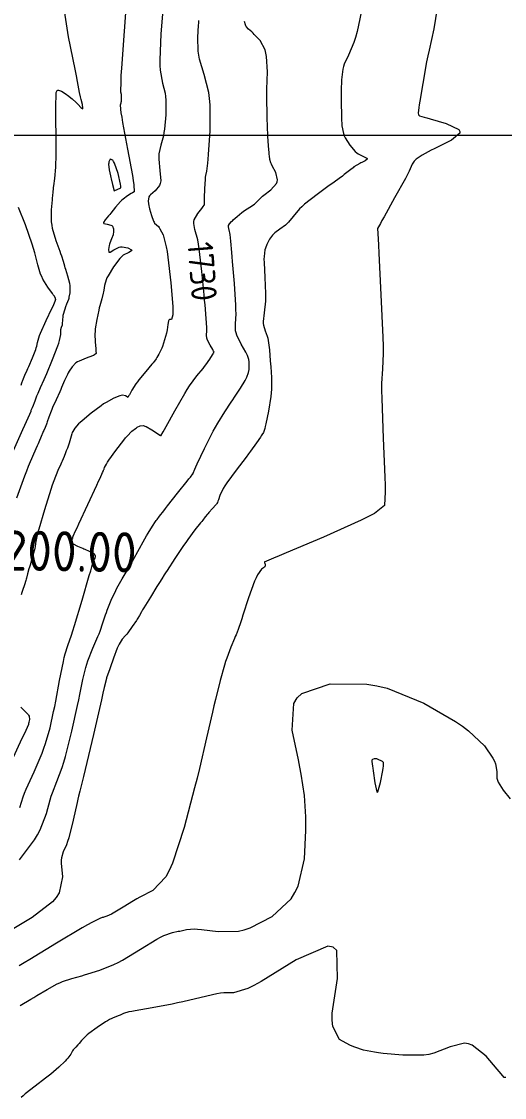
# Model space of a CAD drawing. Header units: millimetres. Extents: x 837475 to 838477, y 1189012 to 1191015.
# Drawn here: x 838106.9 to 838179.1, y 1190670.1 to 1190830.9 of the extents above; entities that cross this region are included whole.
import ezdxf

# ---------------------------------------------------------------- set-up
doc = ezdxf.new("R2010")
doc.units = ezdxf.units.MM
doc.header["$LTSCALE"] = 0.3
doc.layers.add('Abscisado 100m', color=250, linetype='Continuous', lineweight=50)
doc.layers.add('COORD', color=253, linetype='Continuous', lineweight=20)
doc.layers.add('COTAS 10', color=7, linetype='Continuous', lineweight=9, true_color=0x6e3e2d)
doc.layers.add('COTAS INT', color=7, linetype='Continuous', lineweight=5, true_color=0x9fa19f)
doc.styles.get("Standard").update_dxf_attribs({"font": 'isocp2.shx', "bigfont": '@extfont2.shx'})

msp = doc.modelspace()

# ---------------------------------------------------------------- linework, layer by layer
at = {"layer": 'COORD'}
msp.add_line((837476.51, 1190813.87), (838476.51, 1190813.87), dxfattribs=at)
at = {"layer": 'COTAS 10'}
for points in [[(838106.63, 1190713.48), (838107.12, 1190715.04), (838107.33, 1190715.6), (838107.58, 1190716.2), (838108.74, 1190718.8), (838109.94, 1190721.59), (838110.22, 1190722.32), (838110.46, 1190723.02), (838111.14, 1190725.37), (838111.67, 1190727.79), (838111.83, 1190728.54), (838111.98, 1190729.33), (838112.57, 1190732.44), (838113.13, 1190735.26), (838113.26, 1190735.87), (838113.39, 1190736.4), (838113.78, 1190737.67), (838114.32, 1190739.18), (838114.54, 1190739.86), (838114.78, 1190740.65), (838115.92, 1190744.45), (838117, 1190748.12), (838117.21, 1190748.82), (838117.37, 1190749.39), (838117.65, 1190750.31), (838117.67, 1190750.35), (838117.67, 1190750.37), (838117.68, 1190750.38), (838117.7, 1190750.41), (838117.73, 1190750.47), (838117.75, 1190750.5), (838117.77, 1190750.54), (838117.87, 1190750.71), (838117.94, 1190750.9), (838117.95, 1190750.95), (838117.95, 1190751), (838117.9, 1190751.16), (838117.71, 1190751.33), (838117.63, 1190751.38), (838117.52, 1190751.44), (838117.03, 1190751.69), (838116.4, 1190751.98), (838116.21, 1190752.06), (838116.02, 1190752.14), (838115.27, 1190752.46), (838114.66, 1190752.79), (838114.56, 1190752.88), (838114.48, 1190752.98), (838114.41, 1190753.34), (838114.5, 1190753.64), (838114.52, 1190753.7), (838114.53, 1190753.75), (838114.55, 1190753.83), (838114.56, 1190753.86), (838114.56, 1190753.88), (838114.57, 1190753.9), (838114.6, 1190754), (838114.96, 1190754.79), (838115.17, 1190755.25), (838115.43, 1190755.81), (838116.78, 1190758.71), (838118.14, 1190761.61), (838118.4, 1190762.18), (838118.62, 1190762.65), (838119, 1190763.49), (838119.07, 1190763.64), (838119.08, 1190763.68), (838119.1, 1190763.72), (838119.15, 1190763.83), (838119.19, 1190763.96), (838119.21, 1190764), (838119.22, 1190764.05), (838119.27, 1190764.24), (838119.56, 1190764.76), (838119.73, 1190765.02), (838119.93, 1190765.32), (838120.99, 1190766.8), (838122.14, 1190768.33), (838122.41, 1190768.66), (838122.66, 1190768.95), (838123.37, 1190769.67), (838123.91, 1190770.08), (838124.04, 1190770.17), (838124.17, 1190770.25), (838124.59, 1190770.49), (838125.1, 1190770.5), (838125.28, 1190770.44), (838125.48, 1190770.36), (838126.36, 1190769.87), (838127.67, 1190769), (838127.69, 1190768.99), (838127.69, 1190768.99), (838127.7, 1190768.98), (838128.02, 1190769.55), (838128.22, 1190769.91), (838128.47, 1190770.36), (838129.77, 1190772.71), (838131.26, 1190775.29), (838131.63, 1190775.88), (838131.99, 1190776.42), (838133.1, 1190777.93), (838134, 1190779.03), (838134.22, 1190779.31), (838134.42, 1190779.57), (838135.03, 1190780.44), (838135.44, 1190781.08), (838135.52, 1190781.2), (838135.58, 1190781.3), (838135.69, 1190781.46), (838135.59, 1190781.62), (838135.53, 1190781.72), (838135.46, 1190781.85), (838135.07, 1190782.51), (838134.69, 1190783.24), (838134.63, 1190783.41), (838134.58, 1190783.57), (838134.54, 1190784.03), (838134.58, 1190784.64), (838134.57, 1190784.89), (838134.56, 1190785.18), (838134.48, 1190786.5), (838134.3, 1190788.52), (838134.24, 1190789.25), (838134.16, 1190790.05), (838133.83, 1190793.53), (838133.43, 1190796.89), (838133.32, 1190797.61), (838133.21, 1190798.24), (838132.8, 1190799.77), (838132.61, 1190800.71), (838132.64, 1190800.97), (838132.7, 1190801.23), (838133.21, 1190802.18), (838133.22, 1190802.18), (838133.81, 1190802.94), (838133.93, 1190803.09), (838134.02, 1190803.21), (838134.18, 1190803.42), (838134.2, 1190803.46), (838134.21, 1190803.48), (838134.21, 1190803.5), (838134.22, 1190803.6), (838134.23, 1190804.02), (838134.23, 1190804.25), (838134.24, 1190804.52), (838134.28, 1190805.88), (838134.35, 1190807.29), (838134.38, 1190807.6), (838134.41, 1190807.87), (838134.55, 1190808.53), (838134.73, 1190809.7), (838134.78, 1190810.29), (838134.84, 1190811), (838135.06, 1190814.53), (838135.07, 1190818.43), (838134.99, 1190819.37), (838134.88, 1190820.26), (838134.19, 1190822.96), (838133.49, 1190825.22), (838133.36, 1190825.83), (838133.28, 1190826.43), (838133.22, 1190828.53), (838133.34, 1190830.28), (838133.36, 1190830.66), (838133.38, 1190831)], [(838160.85, 1190720.33), (838160.09, 1190720.69), (838160, 1190720.71), (838159.91, 1190720.73), (838159.57, 1190720.73), (838159.31, 1190720.64), (838159.27, 1190720.6), (838159.24, 1190720.55), (838159.23, 1190720.31), (838159.33, 1190719.64), (838159.38, 1190719.33), (838159.43, 1190718.96), (838159.66, 1190717.14), (838159.96, 1190715.81), (838160.05, 1190715.75), (838160.15, 1190715.82), (838160.55, 1190717.17), (838160.88, 1190718.98), (838160.94, 1190719.33), (838160.97, 1190719.63), (838160.98, 1190720.16), (838160.85, 1190720.33)], [(838179.26, 1190673.11), (838179, 1190673.15), (838178.54, 1190673.7), (838178.28, 1190674.01), (838177.96, 1190674.39), (838176.31, 1190676.32), (838174.25, 1190677.98), (838173.67, 1190678.18), (838173.09, 1190678.28), (838170.93, 1190677.72), (838168.51, 1190676.75), (838167.76, 1190676.59), (838166.98, 1190676.48), (838163.85, 1190676.46), (838160.92, 1190676.74), (838160.25, 1190676.82), (838159.65, 1190676.9), (838158, 1190677.2), (838156.7, 1190677.64), (838156.31, 1190677.8), (838155.92, 1190677.98), (838154.39, 1190678.8), (838153.38, 1190680.77), (838153.3, 1190681.68), (838153.31, 1190682.75), (838154.1, 1190687.93), (838153.99, 1190692.12), (838153.43, 1190692.58), (838152.65, 1190692.73), (838147.93, 1190690.69), (838142.71, 1190687.48), (838141.62, 1190686.89), (838140.68, 1190686.41), (838138.55, 1190685.77), (838137.12, 1190685.77), (838136.62, 1190685.71), (838136.07, 1190685.63), (838133.72, 1190685.1), (838130.98, 1190684.43), (838130.19, 1190684.26), (838129.39, 1190684.1), (838126.4, 1190683.55), (838123.86, 1190683.11), (838123.35, 1190683.01), (838122.93, 1190682.92), (838122.1, 1190682.68), (838121.73, 1190682.49), (838121.6, 1190682.43), (838121.46, 1190682.37), (838120.84, 1190682.16), (838120, 1190681.78), (838119.72, 1190681.62), (838119.42, 1190681.44), (838118.16, 1190680.6), (838116.95, 1190679.69), (838116.68, 1190679.48), (838116.45, 1190679.28), (838115.86, 1190678.67), (838115.48, 1190678.2), (838115.38, 1190678.09), (838115.28, 1190677.99), (838114.97, 1190677.67), (838114.67, 1190677.35), (838114.59, 1190677.24), (838114.51, 1190677.13), (838114.24, 1190676.64), (838113.8, 1190676.01), (838113.62, 1190675.8), (838113.41, 1190675.59), (838112.46, 1190674.69), (838111.23, 1190673.65), (838110.85, 1190673.35), (838110.46, 1190673.03), (838108.9, 1190671.84), (838107.43, 1190670.7), (838107.1, 1190670.41), (838106.8, 1190670.15)]]:
    msp.add_lwpolyline(points, dxfattribs=at)
at = {"layer": 'COTAS INT'}
for points in [[(838122.59, 1190834.93), (838122.19, 1190829.42), (838121.81, 1190823.88), (838121.74, 1190822.79), (838121.7, 1190821.91), (838121.69, 1190820.35), (838121.77, 1190820.03), (838121.78, 1190819.93), (838121.79, 1190819.81), (838121.79, 1190819.35), (838121.75, 1190818.89), (838121.73, 1190818.78), (838121.72, 1190818.68), (838121.64, 1190818.38), (838121.74, 1190817.23), (838121.85, 1190816.58), (838121.98, 1190815.8), (838122.72, 1190811.81), (838123.44, 1190807.86), (838123.57, 1190807.09), (838123.66, 1190806.47), (838123.71, 1190805.43), (838123.46, 1190805.27), (838123.36, 1190805.21), (838123.24, 1190805.15), (838122.72, 1190804.83), (838122.07, 1190804.34), (838121.88, 1190804.17), (838121.68, 1190803.97), (838120.94, 1190803.11), (838120.23, 1190802.23), (838120.05, 1190802.02), (838119.89, 1190801.82), (838119.37, 1190801.25), (838119.13, 1190800.85), (838119.15, 1190800.78), (838119.2, 1190800.71), (838119.67, 1190800.59), (838120.24, 1190800.46), (838120.35, 1190800.39), (838120.45, 1190800.3), (838120.63, 1190799.88), (838120.61, 1190799.33), (838120.59, 1190799.17), (838120.55, 1190799.01), (838120.33, 1190798.39), (838120.08, 1190797.75), (838120.02, 1190797.58), (838119.98, 1190797.41), (838119.85, 1190796.79), (838119.93, 1190796.41), (838120.01, 1190796.39), (838120.11, 1190796.4), (838120.68, 1190796.75), (838121.45, 1190797.16), (838121.67, 1190797.21), (838121.9, 1190797.23), (838122.75, 1190797.06), (838123.3, 1190796.75), (838123.34, 1190796.67), (838123.33, 1190796.6), (838122.89, 1190796.38), (838122.07, 1190795.94), (838121.83, 1190795.72), (838121.58, 1190795.47), (838120.62, 1190794.23), (838119.8, 1190792.89), (838119.64, 1190792.57), (838119.51, 1190792.28), (838119.27, 1190791.44), (838119.17, 1190790.71), (838119.13, 1190790.49), (838119.08, 1190790.27), (838118.86, 1190789.42), (838118.58, 1190788.41), (838118.5, 1190788.09), (838118.42, 1190787.75), (838118.13, 1190786.37), (838117.9, 1190784.94), (838117.87, 1190784.56), (838117.85, 1190784.2), (838117.87, 1190782.97), (838117.96, 1190782), (838117.97, 1190781.8), (838117.99, 1190781.63), (838118.02, 1190781.26), (838117.79, 1190781.05), (838117.65, 1190780.98), (838117.46, 1190780.9), (838116.51, 1190780.56), (838115.47, 1190780.14), (838115.23, 1190780.01), (838115.01, 1190779.87), (838114.42, 1190779.3), (838113.98, 1190778.61), (838113.86, 1190778.39), (838113.75, 1190778.16), (838113.32, 1190777.24), (838112.87, 1190776.19), (838112.73, 1190775.88), (838112.59, 1190775.56), (838112.04, 1190774.37), (838111.52, 1190773.21), (838111.4, 1190772.92), (838111.29, 1190772.65), (838110.97, 1190771.77), (838110.73, 1190771.06), (838110.67, 1190770.89), (838110.61, 1190770.73), (838110.41, 1190770.24), (838110.19, 1190769.79), (838110.13, 1190769.64), (838110.06, 1190769.49), (838109.81, 1190768.86), (838109.46, 1190768.05), (838109.34, 1190767.78), (838109.21, 1190767.48), (838108.65, 1190766.24), (838107.88, 1190764.4), (838107.62, 1190763.72), (838107.33, 1190762.97), (838106.12, 1190759.67)], [(838157.89, 1190833.39), (838157.02, 1190829.36), (838156.78, 1190828.49), (838156.56, 1190827.72), (838155.76, 1190825.82), (838155.12, 1190824.51), (838154.99, 1190824.12), (838154.89, 1190823.72), (838154.69, 1190822.13), (838154.65, 1190820.54), (838154.64, 1190820.13), (838154.64, 1190819.73), (838154.65, 1190818.4), (838154.69, 1190817.16), (838154.7, 1190816.82), (838154.71, 1190816.48), (838154.77, 1190815.28), (838154.99, 1190814.11), (838155.1, 1190813.79), (838155.24, 1190813.48), (838155.92, 1190812.37), (838156.75, 1190811.45), (838156.97, 1190811.25), (838157.19, 1190811.08), (838157.98, 1190810.69), (838158.49, 1190810.46), (838158.54, 1190810.39), (838158.55, 1190810.32), (838158.25, 1190810.06), (838157.72, 1190809.8), (838157.58, 1190809.73), (838157.45, 1190809.66), (838157.01, 1190809.42), (838156.56, 1190809.13), (838156.42, 1190809.03), (838156.28, 1190808.92), (838155.7, 1190808.46), (838155.12, 1190807.99), (838154.97, 1190807.87), (838154.83, 1190807.76), (838154.37, 1190807.42), (838153.6, 1190806.87), (838153.27, 1190806.63), (838152.88, 1190806.35), (838151.05, 1190805.02), (838149.18, 1190803.56), (838148.76, 1190803.2), (838148.4, 1190802.86), (838147.45, 1190801.76), (838146.76, 1190800.87), (838146.55, 1190800.65), (838146.33, 1190800.45), (838145.49, 1190799.83), (838144.71, 1190799.28), (838144.54, 1190799.12), (838144.38, 1190798.96), (838143.94, 1190798.36), (838143.63, 1190797.74), (838143.56, 1190797.57), (838143.48, 1190797.4), (838143.25, 1190796.78), (838143.12, 1190795.77), (838143.11, 1190795.35), (838143.12, 1190794.87), (838143.24, 1190792.62), (838143.36, 1190790.21), (838143.35, 1190789.62), (838143.34, 1190789.07), (838143.15, 1190787.37), (838143, 1190786.06), (838143, 1190785.76), (838143.03, 1190785.48), (838143.28, 1190784.68), (838143.61, 1190783.85), (838143.69, 1190783.55), (838143.75, 1190783.22), (838143.93, 1190781.8), (838144.06, 1190780.18), (838144.09, 1190779.73), (838144.13, 1190779.29), (838144.23, 1190777.67), (838144.23, 1190775.93), (838144.19, 1190775.39), (838144.13, 1190774.84), (838143.78, 1190772.66), (838143.38, 1190770.77), (838143.3, 1190770.39), (838143.22, 1190770.08), (838143.03, 1190769.47), (838142.8, 1190769.12), (838142.7, 1190768.97), (838142.58, 1190768.79), (838141.99, 1190767.95), (838141.11, 1190766.7), (838140.79, 1190766.28), (838140.45, 1190765.81), (838138.96, 1190763.85), (838137.56, 1190761.93), (838137.27, 1190761.5), (838137.03, 1190761.11), (838136.49, 1190760.06), (838136.29, 1190759.42), (838136.25, 1190759.3), (838136.22, 1190759.2), (838136.18, 1190759.01), (838136.07, 1190758.85), (838136, 1190758.76), (838135.91, 1190758.66), (838135.42, 1190758.12), (838134.89, 1190757.52), (838134.76, 1190757.39), (838134.65, 1190757.26), (838134.34, 1190756.88), (838133.95, 1190756.39), (838133.8, 1190756.2), (838133.62, 1190755.97), (838132.79, 1190754.92), (838131.74, 1190753.51), (838131.42, 1190753.06), (838131.09, 1190752.58), (838129.77, 1190750.63), (838128.62, 1190748.87), (838128.39, 1190748.51), (838128.2, 1190748.22), (838127.82, 1190747.61), (838127.48, 1190747.05), (838127.32, 1190746.77), (838127.12, 1190746.45), (838126.14, 1190744.87), (838125.17, 1190743.29), (838124.97, 1190742.97), (838124.81, 1190742.7), (838124.5, 1190742.14), (838124.27, 1190741.75), (838124.17, 1190741.58), (838124.04, 1190741.39), (838123.43, 1190740.5), (838122.76, 1190739.57), (838122.59, 1190739.35), (838122.43, 1190739.15), (838121.94, 1190738.58), (838121.46, 1190737.87), (838121.32, 1190737.58), (838121.18, 1190737.26), (838120.61, 1190735.75), (838120.11, 1190734.3), (838120.01, 1190734), (838119.92, 1190733.75), (838119.71, 1190733.21), (838119.62, 1190733), (838119.61, 1190732.95), (838119.59, 1190732.9), (838119.55, 1190732.75), (838119.24, 1190731.38), (838119.05, 1190730.56), (838118.82, 1190729.56), (838117.61, 1190724.34), (838116.4, 1190719.12), (838116.16, 1190718.11), (838115.96, 1190717.29), (838115.61, 1190715.89), (838115.4, 1190715.13), (838115.3, 1190714.71), (838115.18, 1190714.2), (838114.59, 1190711.59), (838113.92, 1190708.92), (838113.76, 1190708.36), (838113.6, 1190707.89), (838113.11, 1190706.84), (838112.83, 1190705.95), (838112.8, 1190705.57), (838112.8, 1190705.14), (838112.99, 1190703.09), (838112.5, 1190700.69), (838112.07, 1190700.03), (838111.52, 1190699.37), (838108.46, 1190697.02), (838105.21, 1190695.07)], [(838105.65, 1190766.79), (838107.07, 1190769.92), (838107.36, 1190770.56), (838107.6, 1190771.1), (838108.1, 1190772.23), (838108.29, 1190772.68), (838108.33, 1190772.79), (838108.38, 1190772.89), (838108.53, 1190773.22), (838108.68, 1190773.57), (838108.73, 1190773.69), (838108.77, 1190773.81), (838108.95, 1190774.33), (838109.17, 1190774.96), (838109.25, 1190775.16), (838109.34, 1190775.37), (838109.72, 1190776.2), (838110.25, 1190777.39), (838110.44, 1190777.82), (838110.64, 1190778.29), (838111.52, 1190780.38), (838112.31, 1190782.4), (838112.46, 1190782.83), (838112.57, 1190783.21), (838112.74, 1190784.11), (838112.74, 1190784.61), (838112.75, 1190784.74), (838112.77, 1190784.85), (838112.87, 1190785.19), (838112.98, 1190785.53), (838113.01, 1190785.64), (838113.02, 1190785.76), (838113.05, 1190786.26), (838113.09, 1190786.83), (838113.12, 1190787), (838113.16, 1190787.17), (838113.33, 1190787.82), (838113.54, 1190788.42), (838113.59, 1190788.55), (838113.64, 1190788.68), (838113.8, 1190789.04), (838113.94, 1190789.41), (838113.98, 1190789.55), (838114.01, 1190789.7), (838114.14, 1190790.35), (838114.16, 1190791.18), (838114.13, 1190791.44), (838114.09, 1190791.71), (838113.81, 1190792.8), (838113.48, 1190793.84), (838113.4, 1190794.09), (838113.33, 1190794.32), (838113.14, 1190795), (838112.88, 1190795.82), (838112.77, 1190796.14), (838112.65, 1190796.49), (838112.05, 1190798.09), (838111.52, 1190799.93), (838111.43, 1190800.43), (838111.37, 1190800.94), (838111.36, 1190802.73), (838111.5, 1190804.23), (838111.52, 1190804.54), (838111.55, 1190804.81), (838111.59, 1190805.4), (838111.65, 1190805.89), (838111.67, 1190806.09), (838111.7, 1190806.32), (838111.85, 1190807.39), (838111.99, 1190809.08), (838112.01, 1190809.71), (838112.03, 1190810.4), (838112.03, 1190813.47), (838112, 1190816.43), (838111.99, 1190817.05), (838111.99, 1190817.58), (838112, 1190818.8), (838112.03, 1190819.43), (838112.04, 1190819.59), (838112.04, 1190819.74), (838112.07, 1190820.25), (838112.21, 1190820.57), (838112.29, 1190820.6), (838112.38, 1190820.62), (838112.84, 1190820.46), (838113.42, 1190820.09), (838113.59, 1190819.97), (838113.76, 1190819.85), (838114.42, 1190819.31), (838115.03, 1190818.76), (838115.18, 1190818.61), (838115.32, 1190818.48), (838115.75, 1190818.01), (838116.02, 1190817.81), (838116.05, 1190817.84), (838116.06, 1190817.91), (838115.97, 1190818.46), (838115.78, 1190819.22), (838115.73, 1190819.42), (838115.69, 1190819.61), (838115.56, 1190820.27), (838115.23, 1190821.92), (838115.07, 1190822.74), (838114.88, 1190823.72), (838113.91, 1190828.57), (838113.1, 1190833.75)], [(838168.99, 1190832.85), (838168.49, 1190829.77), (838167.78, 1190826.59), (838167.6, 1190825.71), (838167.42, 1190824.82), (838166.85, 1190821.61), (838166.42, 1190818.97), (838166.33, 1190818.44), (838166.27, 1190818), (838166.16, 1190817.18), (838166.19, 1190816.97), (838166.21, 1190816.93), (838166.24, 1190816.89), (838166.37, 1190816.79), (838167.07, 1190816.57), (838167.46, 1190816.46), (838167.93, 1190816.32), (838170.32, 1190815.62), (838172.23, 1190814.72), (838172.39, 1190814.45), (838172.4, 1190814.17), (838171.12, 1190813.12), (838169.06, 1190812.1), (838168.57, 1190811.86), (838168.12, 1190811.62), (838166.78, 1190810.9), (838165.88, 1190810.31), (838165.7, 1190810.16), (838165.55, 1190810.01), (838165.26, 1190809.53), (838164.81, 1190808.49), (838164.55, 1190807.99), (838164.24, 1190807.4), (838162.64, 1190804.51), (838161.06, 1190801.69), (838160.75, 1190801.15), (838160.51, 1190800.71), (838160.1, 1190799.96), (838160.17, 1190798.4), (838160.22, 1190797.44), (838160.28, 1190796.25), (838160.6, 1190790.06), (838160.88, 1190783.69), (838160.92, 1190782.39), (838160.93, 1190781.29), (838160.82, 1190778.98), (838160.7, 1190776.78), (838160.7, 1190775.75), (838160.72, 1190774.54), (838160.95, 1190768.64), (838161.19, 1190762.78), (838161.21, 1190761.59), (838161.23, 1190760.6), (838161.13, 1190758.58), (838159.61, 1190757.39), (838158.72, 1190756.91), (838157.63, 1190756.36), (838152.01, 1190753.86), (838146.43, 1190751.51), (838145.37, 1190751.06), (838144.51, 1190750.69), (838143.16, 1190750.11), (838143.17, 1190750.1), (838143.17, 1190750.09), (838143.17, 1190750.09), (838143.17, 1190750.07), (838143.2, 1190750.01), (838143.21, 1190749.98), (838143.23, 1190749.94), (838143.31, 1190749.76), (838143.29, 1190749.51), (838143.24, 1190749.44), (838143.17, 1190749.36), (838142.75, 1190749.05), (838142.12, 1190748.19), (838141.92, 1190747.77), (838141.7, 1190747.26), (838140.81, 1190744.77), (838139.97, 1190742.2), (838139.79, 1190741.66), (838139.63, 1190741.18), (838139.24, 1190740.06), (838138.93, 1190739.26), (838138.82, 1190738.98), (838138.69, 1190738.68), (838138.16, 1190737.42), (838137.54, 1190735.79), (838137.37, 1190735.26), (838137.19, 1190734.7), (838136.56, 1190732.41), (838135.86, 1190729.57), (838135.64, 1190728.67), (838135.42, 1190727.72), (838134.54, 1190723.88), (838133.46, 1190719.28), (838133.11, 1190717.86), (838132.73, 1190716.38), (838131.2, 1190710.46), (838129.45, 1190705.16), (838128.94, 1190704.06), (838128.43, 1190703.12), (838126.48, 1190701.06), (838124.58, 1190700.07), (838124.09, 1190699.8), (838123.63, 1190699.53), (838122.08, 1190698.59), (838120.84, 1190697.82), (838120.56, 1190697.66), (838120.31, 1190697.52), (838119.63, 1190697.22), (838119.17, 1190697.08), (838119.06, 1190697.04), (838118.94, 1190697.01), (838118.56, 1190696.9), (838117.36, 1190696.28), (838116.73, 1190695.91), (838115.96, 1190695.47), (838112.11, 1190693.18), (838108.11, 1190690.78), (838107.26, 1190690.26), (838106.5, 1190689.81)], [(838127.97, 1190832.6), (838127.7, 1190828.97), (838127.54, 1190825.15), (838127.55, 1190824.31), (838127.59, 1190823.57), (838127.94, 1190821.66), (838128.33, 1190820.14), (838128.39, 1190819.65), (838128.43, 1190819.12), (838128.43, 1190816.94), (838128.23, 1190814.78), (838128.16, 1190814.27), (838128.07, 1190813.8), (838127.69, 1190812.39), (838127.4, 1190811.1), (838127.38, 1190810.7), (838127.38, 1190810.28), (838127.57, 1190808.6), (838127.68, 1190807.04), (838127.62, 1190806.69), (838127.52, 1190806.38), (838126.86, 1190805.57), (838126.15, 1190804.99), (838126.02, 1190804.82), (838125.92, 1190804.66), (838125.8, 1190804.05), (838125.91, 1190803.34), (838125.96, 1190803.11), (838126.02, 1190802.87), (838126.29, 1190801.91), (838126.59, 1190801.05), (838126.68, 1190800.88), (838126.76, 1190800.74), (838127.04, 1190800.5), (838127.36, 1190800.23), (838127.46, 1190800.09), (838127.57, 1190799.91), (838128.02, 1190799), (838128.5, 1190797.22), (838128.63, 1190796.5), (838128.76, 1190795.67), (838129.21, 1190791.84), (838129.49, 1190788.27), (838129.51, 1190787.6), (838129.51, 1190787.07), (838129.29, 1190786.33), (838128.98, 1190786.33), (838128.91, 1190786.26), (838128.86, 1190786.17), (838128.74, 1190785.61), (838128.63, 1190784.81), (838128.58, 1190784.56), (838128.52, 1190784.31), (838128.25, 1190783.31), (838127.92, 1190782.33), (838127.83, 1190782.09), (838127.74, 1190781.86), (838127.39, 1190781.16), (838127.09, 1190780.66), (838127.04, 1190780.56), (838126.99, 1190780.48), (838126.92, 1190780.35), (838126.68, 1190780.07), (838126.54, 1190779.9), (838126.36, 1190779.69), (838125.44, 1190778.6), (838124.42, 1190777.35), (838124.19, 1190777.04), (838123.98, 1190776.74), (838123.38, 1190775.8), (838123, 1190775.12), (838122.93, 1190774.99), (838122.87, 1190774.89), (838122.78, 1190774.72), (838122.72, 1190774.76), (838122.69, 1190774.79), (838122.64, 1190774.82), (838122.41, 1190774.97), (838121.96, 1190775.03), (838121.78, 1190775), (838121.58, 1190774.95), (838120.67, 1190774.6), (838119.5, 1190773.96), (838119.14, 1190773.73), (838118.77, 1190773.47), (838117.28, 1190772.35), (838115.94, 1190771.24), (838115.65, 1190770.98), (838115.41, 1190770.76), (838114.83, 1190770.13), (838114.52, 1190769.61), (838114.45, 1190769.45), (838114.38, 1190769.27), (838114.18, 1190768.57), (838114, 1190767.89), (838113.96, 1190767.73), (838113.91, 1190767.58), (838113.75, 1190767.13), (838113.57, 1190766.72), (838113.52, 1190766.59), (838113.46, 1190766.46), (838113.24, 1190765.9), (838112.94, 1190765.21), (838112.84, 1190764.99), (838112.74, 1190764.75), (838112.29, 1190763.78), (838111.68, 1190762.23), (838111.47, 1190761.63), (838111.25, 1190760.96), (838110.3, 1190757.93), (838109.45, 1190755.03), (838109.28, 1190754.44), (838109.16, 1190753.95), (838108.96, 1190752.96), (838108.89, 1190752.41), (838108.85, 1190752.19), (838108.79, 1190751.95), (838108.48, 1190750.82), (838108.14, 1190749.65), (838108.06, 1190749.38), (838107.99, 1190749.12), (838107.78, 1190748.36), (838107.61, 1190747.73), (838107.56, 1190747.55), (838107.51, 1190747.37), (838107.3, 1190746.7), (838107.02, 1190745.85), (838106.93, 1190745.55), (838106.83, 1190745.23)], [(838106.56, 1190705.63), (838108.81, 1190708.63), (838109.28, 1190709.39), (838109.68, 1190710.13), (838110.61, 1190712.54), (838111.15, 1190714.62), (838111.32, 1190715.16), (838111.49, 1190715.67), (838112.17, 1190717.35), (838112.95, 1190719.44), (838113.19, 1190720.22), (838113.43, 1190721.07), (838114.38, 1190724.86), (838115.25, 1190728.68), (838115.44, 1190729.55), (838115.61, 1190730.35), (838116.06, 1190732.59), (838116.48, 1190734.36), (838116.63, 1190734.86), (838116.8, 1190735.36), (838117.55, 1190737.24), (838118.29, 1190738.99), (838118.46, 1190739.41), (838118.62, 1190739.81), (838119.04, 1190741.05), (838119.42, 1190742.22), (838119.55, 1190742.58), (838119.69, 1190742.95), (838120.29, 1190744.42), (838120.95, 1190745.86), (838121.13, 1190746.22), (838121.3, 1190746.56), (838121.92, 1190747.64), (838122.64, 1190748.85), (838122.88, 1190749.27), (838123.14, 1190749.73), (838124.24, 1190751.69), (838125.31, 1190753.6), (838125.56, 1190754.03), (838125.79, 1190754.42), (838126.43, 1190755.47), (838126.9, 1190756.16), (838127.02, 1190756.33), (838127.13, 1190756.49), (838127.51, 1190757), (838128.13, 1190757.78), (838128.4, 1190758.13), (838128.71, 1190758.52), (838130.19, 1190760.39), (838131.61, 1190762.18), (838131.89, 1190762.53), (838132.11, 1190762.81), (838132.49, 1190763.28), (838132.52, 1190763.32), (838132.52, 1190763.33), (838132.52, 1190763.34), (838132.52, 1190763.39), (838132.78, 1190763.98), (838132.94, 1190764.34), (838133.15, 1190764.78), (838134.24, 1190767.08), (838135.53, 1190769.66), (838135.87, 1190770.28), (838136.19, 1190770.85), (838137.25, 1190772.57), (838138.22, 1190773.99), (838138.47, 1190774.37), (838138.73, 1190774.75), (838139.6, 1190776.1), (838140.31, 1190777.25), (838140.45, 1190777.52), (838140.57, 1190777.76), (838140.82, 1190778.42), (838140.89, 1190778.89), (838140.9, 1190779.01), (838140.91, 1190779.12), (838140.91, 1190779.5), (838140.89, 1190779.85), (838140.88, 1190779.94), (838140.88, 1190780.04), (838140.85, 1190780.39), (838140.66, 1190780.95), (838140.55, 1190781.18), (838140.41, 1190781.45), (838139.72, 1190782.68), (838139.06, 1190784.02), (838138.95, 1190784.35), (838138.87, 1190784.68), (838138.85, 1190785.7), (838138.93, 1190787.19), (838138.92, 1190787.8), (838138.9, 1190788.49), (838138.69, 1190791.72), (838138.43, 1190795), (838138.37, 1190795.73), (838138.31, 1190796.38), (838138.16, 1190798.07), (838138.04, 1190799.07), (838138.01, 1190799.29), (838137.97, 1190799.48), (838137.85, 1190799.93), (838137.8, 1190800.21), (838137.81, 1190800.29), (838137.82, 1190800.37), (838137.98, 1190800.65), (838138.28, 1190800.99), (838138.4, 1190801.11), (838138.52, 1190801.23), (838139.1, 1190801.76), (838139.78, 1190802.33), (838139.98, 1190802.49), (838140.19, 1190802.63), (838140.98, 1190803.14), (838141.68, 1190803.6), (838141.83, 1190803.71), (838141.96, 1190803.82), (838142.29, 1190804.17), (838142.69, 1190804.59), (838142.88, 1190804.75), (838143.09, 1190804.93), (838144.12, 1190805.71), (838144.98, 1190806.65), (838145.09, 1190806.93), (838145.14, 1190807.21), (838144.86, 1190808.31), (838144.33, 1190809.31), (838144.22, 1190809.54), (838144.14, 1190809.74), (838143.98, 1190810.26), (838143.92, 1190810.8), (838143.91, 1190811.01), (838143.88, 1190811.25), (838143.79, 1190812.3), (838143.69, 1190813.75), (838143.67, 1190814.23), (838143.64, 1190814.75), (838143.57, 1190816.93), (838143.55, 1190819.37), (838143.55, 1190820.06), (838143.56, 1190820.76), (838143.62, 1190823.32), (838143.51, 1190825.62), (838143.4, 1190826.15), (838143.27, 1190826.64), (838142.52, 1190828), (838141.67, 1190828.92), (838141.48, 1190829.12), (838141.3, 1190829.3), (838140.79, 1190829.74), (838140.46, 1190830.1), (838140.4, 1190830.22), (838140.34, 1190830.34), (838140.22, 1190830.87)], [(838120.7, 1190805.55), (838121.71, 1190806.02), (838121.72, 1190806.27), (838121.69, 1190806.57), (838121.31, 1190808.16), (838120.77, 1190809.69), (838120.63, 1190809.95), (838120.51, 1190810.15), (838120.14, 1190810.3), (838119.93, 1190809.89), (838119.9, 1190809.72), (838119.89, 1190809.54), (838119.97, 1190808.72), (838120.15, 1190807.81), (838120.2, 1190807.57), (838120.25, 1190807.34), (838120.45, 1190806.53), (838120.7, 1190805.55)], [(838106.81, 1190776.56), (838106.92, 1190776.88), (838107.06, 1190777.27), (838107.11, 1190777.39), (838107.16, 1190777.52), (838107.39, 1190778.04), (838107.72, 1190778.77), (838107.83, 1190779.03), (838107.96, 1190779.32), (838108.5, 1190780.61), (838108.99, 1190781.85), (838109.08, 1190782.11), (838109.15, 1190782.35), (838109.25, 1190782.91), (838109.44, 1190783.61), (838109.57, 1190783.94), (838109.73, 1190784.32), (838110.57, 1190786.18), (838111.42, 1190787.98), (838111.58, 1190788.32), (838111.71, 1190788.6), (838111.91, 1190789.07), (838111.92, 1190789.1), (838111.92, 1190789.11), (838111.92, 1190789.12), (838111.93, 1190789.16), (838111.94, 1190789.2), (838111.95, 1190789.21), (838111.95, 1190789.22), (838111.96, 1190789.24), (838111.97, 1190789.26), (838111.97, 1190789.27), (838111.97, 1190789.28), (838111.98, 1190789.32), (838111.98, 1190789.38), (838111.97, 1190789.4), (838111.97, 1190789.43), (838111.93, 1190789.55), (838111.73, 1190789.88), (838111.62, 1190790.04), (838111.48, 1190790.24), (838110.79, 1190791.19), (838110.05, 1190792.4), (838109.89, 1190792.75), (838109.73, 1190793.12), (838109.33, 1190794.52), (838108.86, 1190796.33), (838108.67, 1190796.95), (838108.45, 1190797.62), (838107.45, 1190800.47), (838106.44, 1190803.09)], [(838106.69, 1190683.88), (838108.28, 1190684.84), (838108.71, 1190685.1), (838109.14, 1190685.36), (838110.69, 1190686.29), (838112.19, 1190687.1), (838112.6, 1190687.29), (838113, 1190687.46), (838114.4, 1190687.93), (838115.87, 1190688.33), (838116.31, 1190688.46), (838116.78, 1190688.6), (838118.57, 1190689.16), (838120.66, 1190690), (838121.3, 1190690.32), (838121.97, 1190690.68), (838124.64, 1190692.28), (838127.11, 1190693.78), (838127.66, 1190694.08), (838128.15, 1190694.33), (838129.42, 1190694.81), (838130.29, 1190694.97), (838130.52, 1190695.01), (838130.74, 1190695.06), (838131.53, 1190695.26), (838132.72, 1190695.33), (838133.2, 1190695.3), (838133.75, 1190695.26), (838136.26, 1190694.92), (838139.28, 1190694.98), (838140.15, 1190695.19), (838141.04, 1190695.47), (838144.36, 1190697.17), (838147.17, 1190699.84), (838147.74, 1190700.74), (838148.21, 1190701.71), (838149.16, 1190705.8), (838149.37, 1190710.01), (838149.38, 1190711.06), (838149.37, 1190712.05), (838149.16, 1190715.23), (838148.67, 1190718.46), (838148.48, 1190719.49), (838148.27, 1190720.58), (838147.34, 1190725.01), (838147.55, 1190729), (838148.06, 1190729.82), (838148.77, 1190730.51), (838152.98, 1190731.95), (838158.47, 1190731.89), (838159.99, 1190731.63), (838161.51, 1190731.26), (838167, 1190729.05), (838171.72, 1190726.3), (838172.76, 1190725.6), (838173.69, 1190724.92), (838176.06, 1190722.67), (838177.33, 1190720.81), (838177.55, 1190720.38), (838177.73, 1190719.98), (838177.9, 1190718.84), (838177.94, 1190717.85), (838178.02, 1190717.56), (838178.14, 1190717.25), (838178.84, 1190716.05), (838179.93, 1190714.75)], [(838106.76, 1190728.46), (838107.39, 1190727.87), (838107.86, 1190727.37), (838107.94, 1190727.23), (838108, 1190727.09), (838108.05, 1190726.6), (838107.97, 1190726.2), (838107.96, 1190726.11), (838107.94, 1190726.04), (838107.91, 1190725.88), (838107.5, 1190724.97), (838107.25, 1190724.42), (838106.93, 1190723.75), (838105.3, 1190720.26)]]:
    msp.add_lwpolyline(points, dxfattribs=at)

# ---------------------------------------------------------------- texts
at = {"layer": 'Abscisado 100m'}
msp.add_text('K0+200.00', height=6, rotation=359.0387, dxfattribs=at).set_placement((838092.19, 1190749.08))
at = {"layer": 'COTAS 10', "insert": (838131.65, 1190797.79), "char_height": 3.8, "attachment_point": 7, "rotation": 274.478}
msp.add_mtext('1730', dxfattribs=at)

doc.saveas('drawing.dxf')
